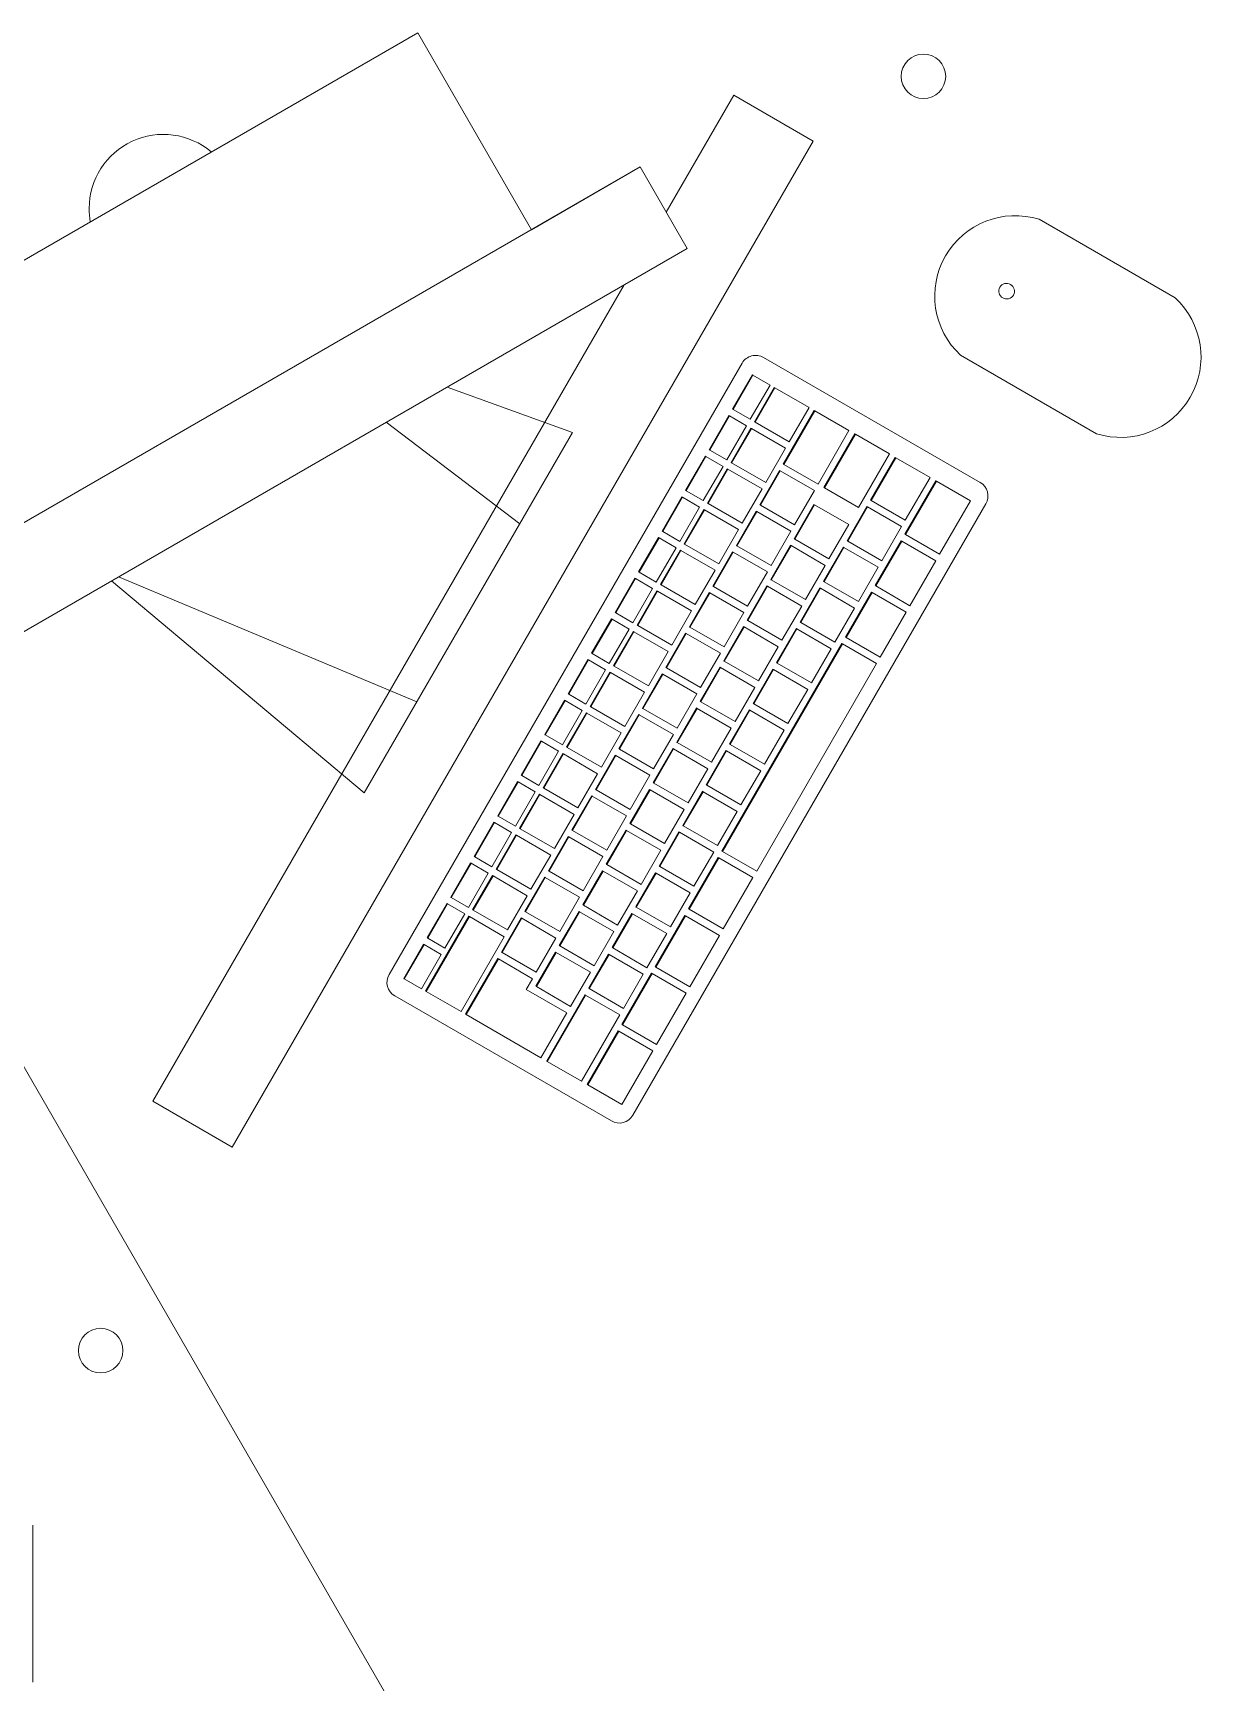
# Model space of a CAD drawing. Header units: millimetres. Extents: x 155927 to 326028, y -36033 to 97293.
# Drawn here: x 182393 to 182865, y 17322 to 17989 of the extents above; entities that cross this region are included whole.
import ezdxf

# ---------------------------------------------------------------- set-up
doc = ezdxf.new("R2010")
doc.units = ezdxf.units.MM
doc.header["$MEASUREMENT"] = 0
for name, color, linetype, lineweight in [('A-GENM', 8, 'CONTINUOUS', 9), ('E-ELEC-EQPM', 8, 'CONTINUOUS', 9), ('I-FURN', 8, 'CONTINUOUS', 9)]:
    doc.layers.add(name, color=color, linetype=linetype, lineweight=lineweight)

msp = doc.modelspace()

# ---------------------------------------------------------------- linework, layer by layer
at = {"layer": 'A-GENM'}
for p, q in [((182854.9, 17881.95), (182799.91, 17913.7)), ((182688.43, 17857.83), (182776.04, 17807.25)), ((182768.16, 17858.71), (182823.15, 17826.96)), ((182536.99, 17608.23), (182679.76, 17855.51)), ((182675.94, 17836.93), (182683.94, 17850.78)), ((182684.18, 17850.64), (182676.18, 17836.79)), ((182683.09, 17832.8), (182691.09, 17846.65)), ((182684.18, 17850.64), (182683.94, 17850.78)), ((182691.09, 17846.65), (182684.18, 17850.64)), ((182684.81, 17831.81), (182692.81, 17845.66)), ((182693.05, 17845.52), (182685.05, 17831.67)), ((182693.05, 17845.52), (182692.81, 17845.66)), ((182706.87, 17837.54), (182693.05, 17845.52)), ((182666.44, 17820.47), (182674.44, 17834.33)), ((182674.68, 17834.19), (182666.68, 17820.33)), ((182674.68, 17834.19), (182674.44, 17834.33)), ((182681.59, 17830.2), (182674.68, 17834.19)), ((182676.18, 17836.79), (182675.94, 17836.93)), ((182676.18, 17836.79), (182683.09, 17832.8)), ((182685.05, 17831.67), (182684.81, 17831.81)), ((182685.05, 17831.67), (182698.87, 17823.69)), ((182696.46, 17814.69), (182708.96, 17836.34)), ((182709.2, 17836.2), (182696.7, 17814.55)), ((182698.87, 17823.69), (182706.87, 17837.54)), ((182709.2, 17836.2), (182708.96, 17836.34)), ((182723, 17828.23), (182709.2, 17836.2)), ((182673.59, 17816.34), (182681.59, 17830.2)), ((182675.31, 17815.35), (182683.31, 17829.21)), ((182683.55, 17829.07), (182675.55, 17815.21)), ((182683.55, 17829.07), (182683.31, 17829.21)), ((182697.37, 17821.09), (182683.55, 17829.07)), ((182710.5, 17806.58), (182723, 17828.23)), ((182712.85, 17805.22), (182725.35, 17826.87)), ((182725.59, 17826.74), (182713.09, 17805.08)), ((182725.59, 17826.74), (182725.35, 17826.87)), ((182739.4, 17818.77), (182725.59, 17826.74)), ((182656.94, 17804.02), (182664.94, 17817.87)), ((182665.18, 17817.73), (182657.18, 17803.88)), ((182665.18, 17817.73), (182664.94, 17817.87)), ((182672.09, 17813.74), (182665.18, 17817.73)), ((182666.68, 17820.33), (182666.44, 17820.47)), ((182666.68, 17820.33), (182673.59, 17816.34)), ((182689.37, 17807.23), (182697.37, 17821.09)), ((182726.9, 17797.11), (182739.4, 17818.77)), ((182664.09, 17799.89), (182672.09, 17813.74)), ((182665.81, 17798.9), (182673.81, 17812.75)), ((182674.05, 17812.62), (182666.05, 17798.76)), ((182674.05, 17812.62), (182673.81, 17812.75)), ((182687.87, 17804.63), (182674.05, 17812.62)), ((182675.55, 17815.21), (182675.31, 17815.35)), ((182675.55, 17815.21), (182689.37, 17807.23)), ((182686.96, 17798.23), (182694.96, 17812.09)), ((182695.2, 17811.95), (182687.2, 17798.09)), ((182695.2, 17811.95), (182694.96, 17812.09)), ((182709.02, 17803.97), (182695.2, 17811.95)), ((182696.7, 17814.55), (182696.46, 17814.69)), ((182696.7, 17814.55), (182710.5, 17806.58)), ((182731.75, 17800.09), (182741.75, 17817.41)), ((182741.98, 17817.27), (182731.98, 17799.95)), ((182741.98, 17817.27), (182741.75, 17817.41)), ((182755.79, 17809.3), (182741.98, 17817.27)), ((182679.87, 17790.78), (182687.87, 17804.63)), ((182713.09, 17805.08), (182712.85, 17805.22)), ((182713.09, 17805.08), (182726.9, 17797.11)), ((182745.64, 17786.3), (182758.14, 17807.95)), ((182745.79, 17791.98), (182755.79, 17809.3)), ((182758.38, 17807.81), (182745.88, 17786.16)), ((182758.38, 17807.81), (182758.14, 17807.95)), ((182772.18, 17799.84), (182758.38, 17807.81)), ((182778.37, 17798.58), (182635.6, 17551.29)), ((182647.44, 17787.56), (182655.44, 17801.42)), ((182655.68, 17801.28), (182647.68, 17787.42)), ((182655.68, 17801.28), (182655.44, 17801.42)), ((182662.59, 17797.29), (182655.68, 17801.28)), ((182657.18, 17803.88), (182656.94, 17804.02)), ((182657.18, 17803.88), (182664.09, 17799.89)), ((182666.05, 17798.76), (182665.81, 17798.9)), ((182666.05, 17798.76), (182679.87, 17790.78)), ((182687.2, 17798.09), (182686.96, 17798.23)), ((182687.2, 17798.09), (182701.02, 17790.11)), ((182700.85, 17784.44), (182708.85, 17798.29)), ((182701.02, 17790.11), (182709.02, 17803.97)), ((182709.09, 17798.16), (182701.09, 17784.3)), ((182709.09, 17798.16), (182708.85, 17798.29)), ((182722.92, 17790.18), (182709.09, 17798.16)), ((182731.98, 17799.95), (182731.75, 17800.09)), ((182731.98, 17799.95), (182745.79, 17791.98)), ((182759.68, 17778.19), (182772.18, 17799.84)), ((182654.59, 17783.43), (182662.59, 17797.29)), ((182656.31, 17782.44), (182664.31, 17796.3)), ((182664.55, 17796.16), (182656.55, 17782.3)), ((182664.55, 17796.16), (182664.31, 17796.3)), ((182678.37, 17788.18), (182664.55, 17796.16)), ((182677.46, 17781.78), (182685.46, 17795.63)), ((182685.7, 17795.5), (182677.7, 17781.64)), ((182685.7, 17795.5), (182685.46, 17795.63)), ((182699.52, 17787.52), (182685.7, 17795.5)), ((182722.25, 17783.63), (182730.25, 17797.49)), ((182730.48, 17797.35), (182722.48, 17783.5)), ((182730.48, 17797.35), (182730.25, 17797.49)), ((182744.31, 17789.37), (182730.48, 17797.35)), ((182637.94, 17771.11), (182645.94, 17784.96)), ((182646.18, 17784.83), (182638.18, 17770.97)), ((182646.18, 17784.83), (182645.94, 17784.96)), ((182653.09, 17780.84), (182646.18, 17784.83)), ((182647.68, 17787.42), (182647.44, 17787.56)), ((182647.68, 17787.42), (182654.59, 17783.43)), ((182670.37, 17774.32), (182678.37, 17788.18)), ((182691.52, 17773.66), (182699.52, 17787.52)), ((182701.09, 17784.3), (182700.85, 17784.44)), ((182714.92, 17776.32), (182722.92, 17790.18)), ((182736.31, 17775.52), (182744.31, 17789.37)), ((182745.88, 17786.16), (182745.64, 17786.3)), ((182745.88, 17786.16), (182759.68, 17778.19)), ((182645.09, 17766.98), (182653.09, 17780.84)), ((182646.81, 17765.99), (182654.81, 17779.84)), ((182655.05, 17779.71), (182647.05, 17765.85)), ((182655.05, 17779.71), (182654.81, 17779.84)), ((182668.87, 17771.73), (182655.05, 17779.71)), ((182656.55, 17782.3), (182656.31, 17782.44)), ((182656.55, 17782.3), (182670.37, 17774.32)), ((182667.96, 17765.32), (182675.96, 17779.18)), ((182676.2, 17779.04), (182668.2, 17765.18)), ((182676.2, 17779.04), (182675.96, 17779.18)), ((182690.02, 17771.06), (182676.2, 17779.04)), ((182677.7, 17781.64), (182677.46, 17781.78)), ((182677.7, 17781.64), (182691.52, 17773.66)), ((182691.35, 17767.98), (182699.35, 17781.84)), ((182699.59, 17781.7), (182691.59, 17767.85)), ((182699.59, 17781.7), (182699.35, 17781.84)), ((182713.42, 17773.72), (182699.59, 17781.7)), ((182701.09, 17784.3), (182714.92, 17776.32)), ((182712.75, 17767.18), (182720.75, 17781.04)), ((182720.98, 17780.9), (182712.98, 17767.04)), ((182720.98, 17780.9), (182720.75, 17781.04)), ((182734.81, 17772.92), (182720.98, 17780.9)), ((182722.48, 17783.5), (182722.25, 17783.63)), ((182722.48, 17783.5), (182736.31, 17775.52)), ((182733.64, 17765.51), (182744.14, 17783.7)), ((182744.38, 17783.56), (182733.88, 17765.37)), ((182744.38, 17783.56), (182744.14, 17783.7)), ((182758.18, 17775.59), (182744.38, 17783.56)), ((182638.18, 17770.97), (182637.94, 17771.11)), ((182660.87, 17757.87), (182668.87, 17771.73)), ((182682.02, 17757.2), (182690.02, 17771.06)), ((182705.42, 17759.87), (182713.42, 17773.72)), ((182726.81, 17759.06), (182734.81, 17772.92)), ((182747.68, 17757.4), (182758.18, 17775.59)), ((182628.44, 17754.65), (182636.44, 17768.51)), ((182636.68, 17768.37), (182628.68, 17754.51)), ((182635.59, 17750.52), (182643.59, 17764.38)), ((182636.68, 17768.37), (182636.44, 17768.51)), ((182643.59, 17764.38), (182636.68, 17768.37)), ((182638.18, 17770.97), (182645.09, 17766.98)), ((182647.05, 17765.85), (182646.81, 17765.99)), ((182647.05, 17765.85), (182660.87, 17757.87)), ((182668.2, 17765.18), (182667.96, 17765.32)), ((182668.2, 17765.18), (182682.02, 17757.2)), ((182681.85, 17751.53), (182689.85, 17765.39)), ((182690.09, 17765.25), (182682.09, 17751.39)), ((182690.09, 17765.25), (182689.85, 17765.39)), ((182703.92, 17757.27), (182690.09, 17765.25)), ((182691.59, 17767.85), (182691.35, 17767.98)), ((182691.59, 17767.85), (182705.42, 17759.87)), ((182703.25, 17750.73), (182711.25, 17764.58)), ((182711.48, 17764.44), (182703.48, 17750.59)), ((182711.48, 17764.44), (182711.25, 17764.58)), ((182725.31, 17756.46), (182711.48, 17764.44)), ((182712.98, 17767.04), (182712.75, 17767.18)), ((182712.98, 17767.04), (182726.81, 17759.06)), ((182733.88, 17765.37), (182733.64, 17765.51)), ((182733.88, 17765.37), (182747.68, 17757.4)), ((182637.31, 17749.53), (182645.31, 17763.39)), ((182645.55, 17763.25), (182637.55, 17749.4)), ((182645.55, 17763.25), (182645.31, 17763.39)), ((182659.37, 17755.27), (182645.55, 17763.25)), ((182658.46, 17748.87), (182666.46, 17762.73)), ((182666.7, 17762.59), (182658.7, 17748.73)), ((182666.7, 17762.59), (182666.46, 17762.73)), ((182680.52, 17754.61), (182666.7, 17762.59)), ((182721.64, 17744.73), (182732.14, 17762.91)), ((182732.38, 17762.77), (182721.88, 17744.59)), ((182732.38, 17762.77), (182732.14, 17762.91)), ((182746.18, 17754.8), (182732.38, 17762.77)), ((182618.94, 17738.2), (182626.94, 17752.05)), ((182627.18, 17751.92), (182619.18, 17738.06)), ((182627.18, 17751.92), (182626.94, 17752.05)), ((182634.09, 17747.93), (182627.18, 17751.92)), ((182628.68, 17754.51), (182628.44, 17754.65)), ((182628.68, 17754.51), (182635.59, 17750.52)), ((182651.37, 17741.42), (182659.37, 17755.27)), ((182672.52, 17740.75), (182680.52, 17754.61)), ((182682.09, 17751.39), (182681.85, 17751.53)), ((182682.09, 17751.39), (182695.92, 17743.41)), ((182695.92, 17743.41), (182703.92, 17757.27)), ((182717.31, 17742.61), (182725.31, 17756.46)), ((182735.68, 17736.62), (182746.18, 17754.8)), ((182626.09, 17734.07), (182634.09, 17747.93)), ((182627.81, 17733.08), (182635.81, 17746.94)), ((182636.05, 17746.8), (182628.05, 17732.94)), ((182636.05, 17746.8), (182635.81, 17746.94)), ((182649.87, 17738.82), (182636.05, 17746.8)), ((182637.55, 17749.4), (182637.31, 17749.53)), ((182637.55, 17749.4), (182651.37, 17741.42)), ((182648.96, 17732.41), (182656.96, 17746.27)), ((182657.2, 17746.13), (182649.2, 17732.28)), ((182657.2, 17746.13), (182656.96, 17746.27)), ((182671.02, 17738.15), (182657.2, 17746.13)), ((182658.7, 17748.73), (182658.46, 17748.87)), ((182658.7, 17748.73), (182672.52, 17740.75)), ((182672.35, 17735.07), (182680.35, 17748.93)), ((182680.59, 17748.79), (182672.59, 17734.94)), ((182680.59, 17748.79), (182680.35, 17748.93)), ((182694.42, 17740.81), (182680.59, 17748.79)), ((182693.75, 17734.27), (182701.75, 17748.13)), ((182701.98, 17747.99), (182693.98, 17734.13)), ((182701.98, 17747.99), (182701.75, 17748.13)), ((182715.81, 17740.01), (182701.98, 17747.99)), ((182703.48, 17750.59), (182703.25, 17750.73)), ((182703.48, 17750.59), (182717.31, 17742.61)), ((182721.88, 17744.59), (182721.64, 17744.73)), ((182721.88, 17744.59), (182735.68, 17736.62)), ((182619.18, 17738.06), (182618.94, 17738.2)), ((182619.18, 17738.06), (182626.09, 17734.07)), ((182641.87, 17724.96), (182649.87, 17738.82)), ((182663.02, 17724.3), (182671.02, 17738.15)), ((182671.64, 17658.12), (182720.14, 17742.13)), ((182720.38, 17741.99), (182671.88, 17657.99)), ((182686.42, 17726.96), (182694.42, 17740.81)), ((182707.81, 17726.15), (182715.81, 17740.01)), ((182720.38, 17741.99), (182720.14, 17742.13)), ((182734.18, 17734.02), (182720.38, 17741.99)), ((182609.44, 17721.74), (182617.44, 17735.6)), ((182617.68, 17735.46), (182609.68, 17721.61)), ((182616.59, 17717.62), (182624.59, 17731.47)), ((182617.68, 17735.46), (182617.44, 17735.6)), ((182624.59, 17731.47), (182617.68, 17735.46)), ((182628.05, 17732.94), (182627.81, 17733.08)), ((182628.05, 17732.94), (182641.87, 17724.96)), ((182649.2, 17732.28), (182648.96, 17732.41)), ((182649.2, 17732.28), (182663.02, 17724.3)), ((182662.85, 17718.62), (182670.85, 17732.48)), ((182671.09, 17732.34), (182663.09, 17718.48)), ((182671.09, 17732.34), (182670.85, 17732.48)), ((182684.92, 17724.36), (182671.09, 17732.34)), ((182672.59, 17734.94), (182672.35, 17735.07)), ((182672.59, 17734.94), (182686.42, 17726.96)), ((182684.25, 17717.82), (182692.25, 17731.67)), ((182692.48, 17731.53), (182684.48, 17717.68)), ((182685.68, 17650.02), (182734.18, 17734.02)), ((182692.48, 17731.53), (182692.25, 17731.67)), ((182706.31, 17723.55), (182692.48, 17731.53)), ((182693.98, 17734.13), (182693.75, 17734.27)), ((182693.98, 17734.13), (182707.81, 17726.15)), ((182618.31, 17716.62), (182626.31, 17730.48)), ((182626.55, 17730.34), (182618.55, 17716.49)), ((182626.55, 17730.34), (182626.31, 17730.48)), ((182640.37, 17722.36), (182626.55, 17730.34)), ((182639.46, 17715.96), (182647.46, 17729.82)), ((182647.7, 17729.68), (182639.7, 17715.82)), ((182647.7, 17729.68), (182647.46, 17729.82)), ((182661.52, 17721.7), (182647.7, 17729.68)), ((182676.92, 17710.5), (182684.92, 17724.36)), ((182599.94, 17705.29), (182607.94, 17719.15)), ((182608.18, 17719.01), (182600.18, 17705.15)), ((182608.18, 17719.01), (182607.94, 17719.15)), ((182615.09, 17715.02), (182608.18, 17719.01)), ((182609.68, 17721.61), (182609.44, 17721.74)), ((182609.68, 17721.61), (182616.59, 17717.62)), ((182632.37, 17708.51), (182640.37, 17722.36)), ((182653.52, 17707.84), (182661.52, 17721.7)), ((182663.09, 17718.48), (182662.85, 17718.62)), ((182663.09, 17718.48), (182676.92, 17710.5)), ((182684.48, 17717.68), (182684.25, 17717.82)), ((182684.48, 17717.68), (182698.31, 17709.7)), ((182698.31, 17709.7), (182706.31, 17723.55)), ((182607.09, 17701.16), (182615.09, 17715.02)), ((182608.81, 17700.17), (182616.81, 17714.03)), ((182617.05, 17713.89), (182609.05, 17700.03)), ((182617.05, 17713.89), (182616.81, 17714.03)), ((182630.87, 17705.91), (182617.05, 17713.89)), ((182618.55, 17716.49), (182618.31, 17716.62)), ((182618.55, 17716.49), (182632.37, 17708.51)), ((182629.96, 17699.51), (182637.96, 17713.36)), ((182638.2, 17713.22), (182630.2, 17699.37)), ((182638.2, 17713.22), (182637.96, 17713.36)), ((182652.02, 17705.24), (182638.2, 17713.22)), ((182639.7, 17715.82), (182639.46, 17715.96)), ((182639.7, 17715.82), (182653.52, 17707.84)), ((182653.35, 17702.17), (182661.35, 17716.02)), ((182661.59, 17715.88), (182653.59, 17702.03)), ((182661.59, 17715.88), (182661.35, 17716.02)), ((182675.42, 17707.9), (182661.59, 17715.88)), ((182674.75, 17701.36), (182682.75, 17715.22)), ((182682.98, 17715.08), (182674.98, 17701.22)), ((182682.98, 17715.08), (182682.75, 17715.22)), ((182696.81, 17707.1), (182682.98, 17715.08)), ((182600.18, 17705.15), (182599.94, 17705.29)), ((182600.18, 17705.15), (182607.09, 17701.16)), ((182622.87, 17692.05), (182630.87, 17705.91)), ((182644.02, 17691.39), (182652.02, 17705.24)), ((182667.42, 17694.05), (182675.42, 17707.9)), ((182688.81, 17693.24), (182696.81, 17707.1)), ((182590.44, 17688.84), (182598.44, 17702.69)), ((182598.68, 17702.55), (182590.68, 17688.7)), ((182597.59, 17684.71), (182605.59, 17698.56)), ((182598.68, 17702.55), (182598.44, 17702.69)), ((182605.59, 17698.56), (182598.68, 17702.55)), ((182609.05, 17700.03), (182608.81, 17700.17)), ((182609.05, 17700.03), (182622.87, 17692.05)), ((182630.2, 17699.37), (182629.96, 17699.51)), ((182630.2, 17699.37), (182644.02, 17691.39)), ((182643.85, 17685.71), (182651.85, 17699.57)), ((182652.09, 17699.43), (182644.09, 17685.57)), ((182652.09, 17699.43), (182651.85, 17699.57)), ((182665.92, 17691.45), (182652.09, 17699.43)), ((182653.59, 17702.03), (182653.35, 17702.17)), ((182653.59, 17702.03), (182667.42, 17694.05)), ((182665.25, 17684.91), (182673.25, 17698.76)), ((182673.48, 17698.63), (182665.48, 17684.77)), ((182673.48, 17698.63), (182673.25, 17698.76)), ((182687.31, 17690.65), (182673.48, 17698.63)), ((182674.98, 17701.22), (182674.75, 17701.36)), ((182674.98, 17701.22), (182688.81, 17693.24)), ((182599.31, 17683.72), (182607.31, 17697.57)), ((182607.55, 17697.43), (182599.55, 17683.58)), ((182607.55, 17697.43), (182607.31, 17697.57)), ((182621.37, 17689.45), (182607.55, 17697.43)), ((182620.46, 17683.05), (182628.46, 17696.91)), ((182628.7, 17696.77), (182620.7, 17682.91)), ((182628.7, 17696.77), (182628.46, 17696.91)), ((182642.52, 17688.79), (182628.7, 17696.77)), ((182657.92, 17677.59), (182665.92, 17691.45)), ((182580.94, 17672.38), (182588.94, 17686.24)), ((182589.18, 17686.1), (182581.18, 17672.24)), ((182589.18, 17686.1), (182588.94, 17686.24)), ((182596.09, 17682.11), (182589.18, 17686.1)), ((182590.68, 17688.7), (182590.44, 17688.84)), ((182590.68, 17688.7), (182597.59, 17684.71)), ((182613.37, 17675.6), (182621.37, 17689.45)), ((182634.52, 17674.93), (182642.52, 17688.79)), ((182644.09, 17685.57), (182643.85, 17685.71)), ((182644.09, 17685.57), (182657.92, 17677.59)), ((182665.48, 17684.77), (182665.25, 17684.91)), ((182665.48, 17684.77), (182679.31, 17676.79)), ((182679.31, 17676.79), (182687.31, 17690.65)), ((182588.09, 17668.25), (182596.09, 17682.11)), ((182589.81, 17667.26), (182597.81, 17681.12)), ((182598.05, 17680.98), (182590.05, 17667.12)), ((182598.05, 17680.98), (182597.81, 17681.12)), ((182611.87, 17673), (182598.05, 17680.98)), ((182599.55, 17683.58), (182599.31, 17683.72)), ((182599.55, 17683.58), (182613.37, 17675.6)), ((182610.96, 17666.6), (182618.96, 17680.45)), ((182619.2, 17680.31), (182611.2, 17666.46)), ((182619.2, 17680.31), (182618.96, 17680.45)), ((182633.02, 17672.33), (182619.2, 17680.31)), ((182620.7, 17682.91), (182620.46, 17683.05)), ((182620.7, 17682.91), (182634.52, 17674.93)), ((182634.35, 17669.26), (182642.35, 17683.11)), ((182642.59, 17682.97), (182634.59, 17669.12)), ((182642.59, 17682.97), (182642.35, 17683.11)), ((182656.42, 17674.99), (182642.59, 17682.97)), ((182655.75, 17668.45), (182663.75, 17682.31)), ((182663.98, 17682.17), (182655.98, 17668.31)), ((182663.98, 17682.17), (182663.75, 17682.31)), ((182677.81, 17674.19), (182663.98, 17682.17)), ((182581.18, 17672.24), (182580.94, 17672.38)), ((182581.18, 17672.24), (182588.09, 17668.25)), ((182603.87, 17659.14), (182611.87, 17673)), ((182625.02, 17658.48), (182633.02, 17672.33)), ((182648.42, 17661.14), (182656.42, 17674.99)), ((182669.81, 17660.33), (182677.81, 17674.19)), ((182571.44, 17655.93), (182579.44, 17669.78)), ((182579.68, 17669.64), (182571.68, 17655.79)), ((182578.59, 17651.8), (182586.59, 17665.65)), ((182579.68, 17669.64), (182579.44, 17669.78)), ((182586.59, 17665.65), (182579.68, 17669.64)), ((182580.31, 17650.81), (182588.31, 17664.66)), ((182588.55, 17664.53), (182580.55, 17650.67)), ((182588.55, 17664.53), (182588.31, 17664.66)), ((182602.37, 17656.54), (182588.55, 17664.53)), ((182590.05, 17667.12), (182589.81, 17667.26)), ((182590.05, 17667.12), (182603.87, 17659.14)), ((182611.2, 17666.46), (182610.96, 17666.6)), ((182611.2, 17666.46), (182625.02, 17658.48)), ((182624.85, 17652.8), (182632.85, 17666.66)), ((182633.09, 17666.52), (182625.09, 17652.66)), ((182633.09, 17666.52), (182632.85, 17666.66)), ((182646.92, 17658.54), (182633.09, 17666.52)), ((182634.59, 17669.12), (182634.35, 17669.26)), ((182634.59, 17669.12), (182648.42, 17661.14)), ((182646.25, 17652), (182654.25, 17665.86)), ((182654.48, 17665.72), (182646.48, 17651.86)), ((182654.48, 17665.72), (182654.25, 17665.86)), ((182668.31, 17657.74), (182654.48, 17665.72)), ((182655.98, 17668.31), (182655.75, 17668.45)), ((182655.98, 17668.31), (182669.81, 17660.33)), ((182601.46, 17650.14), (182609.46, 17664)), ((182609.7, 17663.86), (182601.7, 17650)), ((182609.7, 17663.86), (182609.46, 17664)), ((182623.52, 17655.88), (182609.7, 17663.86)), ((182638.92, 17644.68), (182646.92, 17658.54)), ((182660.31, 17643.88), (182668.31, 17657.74)), ((182671.88, 17657.99), (182671.64, 17658.12)), ((182671.88, 17657.99), (182685.68, 17650.02)), ((182561.94, 17639.47), (182569.94, 17653.33)), ((182570.18, 17653.19), (182562.18, 17639.33)), ((182570.18, 17653.19), (182569.94, 17653.33)), ((182577.09, 17649.2), (182570.18, 17653.19)), ((182571.68, 17655.79), (182571.44, 17655.93)), ((182571.68, 17655.79), (182578.59, 17651.8)), ((182594.37, 17642.69), (182602.37, 17656.54)), ((182615.52, 17642.02), (182623.52, 17655.88)), ((182625.09, 17652.66), (182624.85, 17652.8)), ((182625.09, 17652.66), (182638.92, 17644.68)), ((182646.48, 17651.86), (182646.25, 17652)), ((182646.48, 17651.86), (182660.31, 17643.88)), ((182658.14, 17634.74), (182670.14, 17655.53)), ((182670.38, 17655.39), (182658.38, 17634.6)), ((182670.38, 17655.39), (182670.14, 17655.53)), ((182684.18, 17647.42), (182670.38, 17655.39)), ((182569.09, 17635.34), (182577.09, 17649.2)), ((182570.81, 17634.35), (182578.81, 17648.21)), ((182579.05, 17648.07), (182571.05, 17634.21)), ((182579.05, 17648.07), (182578.81, 17648.21)), ((182592.87, 17640.09), (182579.05, 17648.07)), ((182580.55, 17650.67), (182580.31, 17650.81)), ((182580.55, 17650.67), (182594.37, 17642.69)), ((182591.96, 17633.69), (182599.96, 17647.54)), ((182600.2, 17647.41), (182592.2, 17633.55)), ((182600.2, 17647.41), (182599.96, 17647.54)), ((182614.02, 17639.43), (182600.2, 17647.41)), ((182601.7, 17650), (182601.46, 17650.14)), ((182601.7, 17650), (182615.52, 17642.02)), ((182615.35, 17636.35), (182623.35, 17650.2)), ((182623.59, 17650.07), (182615.59, 17636.21)), ((182623.59, 17650.07), (182623.35, 17650.2)), ((182637.42, 17642.09), (182623.59, 17650.07)), ((182636.75, 17635.54), (182644.75, 17649.4)), ((182644.98, 17649.26), (182636.98, 17635.41)), ((182644.98, 17649.26), (182644.75, 17649.4)), ((182658.81, 17641.28), (182644.98, 17649.26)), ((182672.18, 17626.63), (182684.18, 17647.42)), ((182562.18, 17639.33), (182561.94, 17639.47)), ((182562.18, 17639.33), (182569.09, 17635.34)), ((182584.87, 17626.23), (182592.87, 17640.09)), ((182606.02, 17625.57), (182614.02, 17639.43)), ((182629.42, 17628.23), (182637.42, 17642.09)), ((182650.81, 17627.43), (182658.81, 17641.28)), ((182551.81, 17601.44), (182569.31, 17631.75)), ((182569.55, 17631.62), (182552.05, 17601.31)), ((182552.44, 17623.02), (182560.44, 17636.87)), ((182560.68, 17636.74), (182552.68, 17622.88)), ((182559.59, 17618.89), (182567.59, 17632.74)), ((182560.68, 17636.74), (182560.44, 17636.87)), ((182567.59, 17632.74), (182560.68, 17636.74)), ((182569.55, 17631.62), (182569.31, 17631.75)), ((182583.61, 17623.5), (182569.55, 17631.62)), ((182571.05, 17634.21), (182570.81, 17634.35)), ((182571.05, 17634.21), (182584.87, 17626.23)), ((182582.46, 17617.23), (182590.46, 17631.09)), ((182590.7, 17630.95), (182582.7, 17617.09)), ((182590.7, 17630.95), (182590.46, 17631.09)), ((182604.52, 17622.97), (182590.7, 17630.95)), ((182592.2, 17633.55), (182591.96, 17633.69)), ((182592.2, 17633.55), (182606.02, 17625.57)), ((182605.85, 17619.89), (182613.85, 17633.75)), ((182614.09, 17633.61), (182606.09, 17619.76)), ((182614.09, 17633.61), (182613.85, 17633.75)), ((182627.92, 17625.63), (182614.09, 17633.61)), ((182615.59, 17636.21), (182615.35, 17636.35)), ((182615.59, 17636.21), (182629.42, 17628.23)), ((182627.25, 17619.09), (182635.25, 17632.95)), ((182635.48, 17632.81), (182627.48, 17618.95)), ((182635.48, 17632.81), (182635.25, 17632.95)), ((182649.31, 17624.83), (182635.48, 17632.81)), ((182636.98, 17635.41), (182636.75, 17635.54)), ((182636.98, 17635.41), (182650.81, 17627.43)), ((182644.64, 17611.36), (182656.64, 17632.14)), ((182656.88, 17632), (182644.88, 17611.22)), ((182656.88, 17632), (182656.64, 17632.14)), ((182670.68, 17624.03), (182656.88, 17632)), ((182658.38, 17634.6), (182658.14, 17634.74)), ((182658.38, 17634.6), (182672.18, 17626.63)), ((182619.92, 17611.77), (182627.92, 17625.63)), ((182641.31, 17610.97), (182649.31, 17624.83)), ((182542.94, 17606.56), (182550.94, 17620.42)), ((182551.18, 17620.28), (182543.18, 17606.42)), ((182551.18, 17620.28), (182550.94, 17620.42)), ((182558.09, 17616.29), (182551.18, 17620.28)), ((182552.68, 17622.88), (182552.44, 17623.02)), ((182552.68, 17622.88), (182559.59, 17618.89)), ((182566.11, 17593.19), (182583.61, 17623.5)), ((182596.52, 17609.11), (182604.52, 17622.97)), ((182606.09, 17619.76), (182605.85, 17619.89)), ((182606.09, 17619.76), (182619.92, 17611.77)), ((182627.48, 17618.95), (182627.25, 17619.09)), ((182627.48, 17618.95), (182641.31, 17610.97)), ((182658.68, 17603.25), (182670.68, 17624.03)), ((182550.09, 17602.43), (182558.09, 17616.29)), ((182567.96, 17592.12), (182580.96, 17614.63)), ((182581.2, 17614.5), (182568.2, 17591.98)), ((182581.2, 17614.5), (182580.96, 17614.63)), ((182595.02, 17606.52), (182581.2, 17614.5)), ((182582.7, 17617.09), (182582.46, 17617.23)), ((182582.7, 17617.09), (182596.52, 17609.11)), ((182596.35, 17603.44), (182604.35, 17617.3)), ((182604.59, 17617.16), (182596.59, 17603.3)), ((182604.59, 17617.16), (182604.35, 17617.3)), ((182618.42, 17609.18), (182604.59, 17617.16)), ((182617.75, 17602.64), (182625.75, 17616.49)), ((182625.98, 17616.35), (182617.98, 17602.5)), ((182625.98, 17616.35), (182625.75, 17616.49)), ((182639.81, 17608.37), (182625.98, 17616.35)), ((182644.88, 17611.22), (182644.64, 17611.36)), ((182644.88, 17611.22), (182658.68, 17603.25)), ((182543.18, 17606.42), (182542.94, 17606.56)), ((182543.18, 17606.42), (182550.09, 17602.43)), ((182592.52, 17602.19), (182595.02, 17606.52)), ((182610.42, 17595.32), (182618.42, 17609.18)), ((182631.14, 17587.98), (182643.14, 17608.76)), ((182643.38, 17608.62), (182631.38, 17587.84)), ((182631.81, 17594.52), (182639.81, 17608.37)), ((182643.38, 17608.62), (182643.14, 17608.76)), ((182657.18, 17600.65), (182643.38, 17608.62)), ((182626.93, 17548.97), (182539.31, 17599.55)), ((182552.05, 17601.31), (182551.81, 17601.44)), ((182552.05, 17601.31), (182566.11, 17593.19)), ((182608.92, 17592.72), (182592.52, 17602.19)), ((182596.59, 17603.3), (182596.35, 17603.44)), ((182596.59, 17603.3), (182610.42, 17595.32)), ((182600.75, 17573.19), (182616.25, 17600.04)), ((182616.48, 17599.9), (182600.98, 17573.05)), ((182616.48, 17599.9), (182616.25, 17600.04)), ((182630.31, 17591.92), (182616.48, 17599.9)), ((182617.98, 17602.5), (182617.75, 17602.64)), ((182617.98, 17602.5), (182631.81, 17594.52)), ((182645.18, 17579.87), (182657.18, 17600.65)), ((182568.2, 17591.98), (182567.96, 17592.12)), ((182568.2, 17591.98), (182598.42, 17574.54)), ((182598.42, 17574.54), (182608.92, 17592.72)), ((182614.81, 17565.07), (182630.31, 17591.92)), ((182617.14, 17563.73), (182629.64, 17585.38)), ((182629.88, 17585.24), (182617.38, 17563.59)), ((182629.88, 17585.24), (182629.64, 17585.38)), ((182643.68, 17577.27), (182629.88, 17585.24)), ((182631.38, 17587.84), (182631.14, 17587.98)), ((182631.38, 17587.84), (182645.18, 17579.87)), ((182600.98, 17573.05), (182600.75, 17573.19)), ((182600.98, 17573.05), (182614.81, 17565.07)), ((182631.18, 17555.62), (182643.68, 17577.27)), ((182617.38, 17563.59), (182617.14, 17563.73)), ((182617.38, 17563.59), (182631.18, 17555.62)), ((182393, 17322), (182393, 17385.5))]:
    msp.add_line(p, q, dxfattribs=at)
for centre, radius, start, end in [((182790.22, 17882.63), 32.54, 72.68038, 227.31962), ((182786.76, 17884.63), 3.16, 60, 240), ((182786.76, 17884.63), 3.16, 240, 60), ((182832.84, 17858.02), 32.54, 252.68038, 47.31962), ((182685.26, 17852.33), 6.35, 60, 150), ((182772.87, 17801.75), 6.35, 330, 60), ((182542.49, 17605.05), 6.35, 150, 240), ((182630.1, 17554.47), 6.35, 240, 330)]:
    msp.add_arc(centre, radius, start, end, dxfattribs=at)
at = {"layer": 'E-ELEC-EQPM'}
for p, q in [((182548.6, 17989.08), (181943.77, 17639.88)), ((182548.6, 17989.08), (181943.77, 17639.88)), ((182594.55, 17909.49), (182548.6, 17989.08)), ((182594.55, 17909.49), (182548.6, 17989.08)), ((182638.55, 17934.89), (181945.73, 17534.89)), ((182638.55, 17934.89), (182594.55, 17909.49)), ((182657.6, 17901.89), (182638.55, 17934.89)), ((182657.6, 17901.89), (182638.55, 17934.89)), ((181964.78, 17501.89), (182657.6, 17901.89)), ((181964.78, 17501.89), (182657.6, 17901.89))]:
    msp.add_line(p, q, dxfattribs=at)
at = {"layer": 'I-FURN'}
for p, q in [((182649.11, 17916.59), (182676.41, 17963.88)), ((182676.41, 17963.88), (182708.53, 17945.34)), ((182708.53, 17945.34), (182473.58, 17538.39)), ((182441.46, 17556.94), (182632.14, 17887.2)), ((182611.13, 17827.45), (182560.54, 17845.86)), ((182589.84, 17790.57), (182535.9, 17831.64)), ((182526.98, 17681.69), (182611.13, 17827.45)), ((182424.79, 17767.48), (182526.98, 17681.69)), ((182548.27, 17718.57), (182427.57, 17769.09)), ((182715.36, 17006.09), (182313.01, 17702.95)), ((182313.01, 17702.95), (182715.36, 17006.09)), ((182441.46, 17556.94), (182473.58, 17538.39))]:
    msp.add_line(p, q, dxfattribs=at)
for centre, radius, start, end in [((182753.13, 17971.54), 9, 0, 180), ((182753.13, 17971.54), 9, 180, 0), ((182445.71, 17918.07), 30, 49.73187, 180), ((182445.71, 17918.07), 30, 180, 190.26813), ((182420.35, 17456.08), 9, 0, 180), ((182420.35, 17456.08), 9, 180, 0)]:
    msp.add_arc(centre, radius, start, end, dxfattribs=at)

doc.saveas('drawing.dxf')
